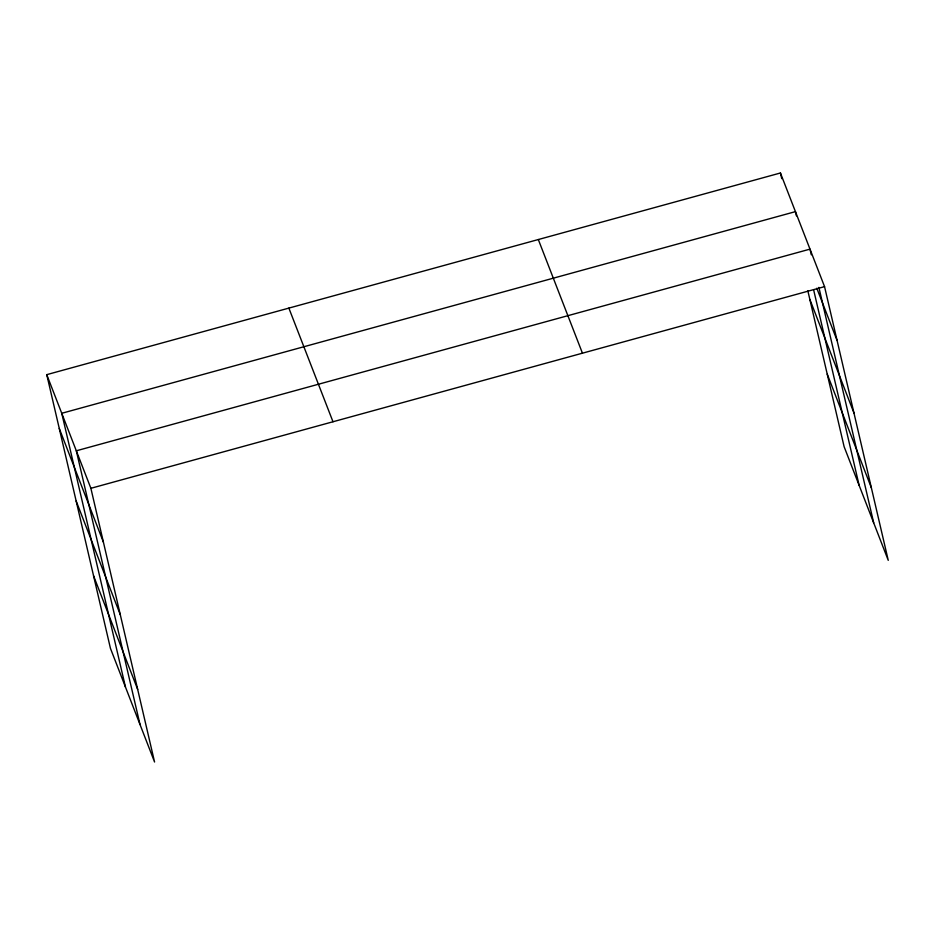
<?xml version="1.0" encoding="UTF-8"?>
<svg xmlns="http://www.w3.org/2000/svg" width="935" height="935" viewBox="0 0 935 935"><rect width="100%" height="100%" fill="white"/><g stroke="black" fill="none" stroke-linecap="round" stroke-linejoin="round"><path stroke-width="1.4" d="M46.75 374.654L90.882 488.304L154.567 762.013L110.447 648.364L46.75 374.654L780.433 172.987L824.553 286.636L888.25 560.346L844.118 446.696L807.852 290.843M90.882 488.304L824.553 286.636M816.804 288.237L837.082 340.469M809.839 299.387L853.971 413.025M827.241 374.14L871.362 487.789M538.315 239.535L582.447 353.185M288.868 308.106L332.989 421.755M59.279 428.487L103.399 542.125M76.167 501.043L120.288 614.692M93.558 575.808L137.69 689.446M811.311 254.799L809.99 249.131L76.319 450.799L140.005 724.508M818.896 287.384L873.687 522.84M796.421 215.88L795.428 211.637L61.757 413.293L125.442 687.003M813.59 289.651L859.125 485.335M780.433 172.987L781.753 178.655"/></g></svg>
